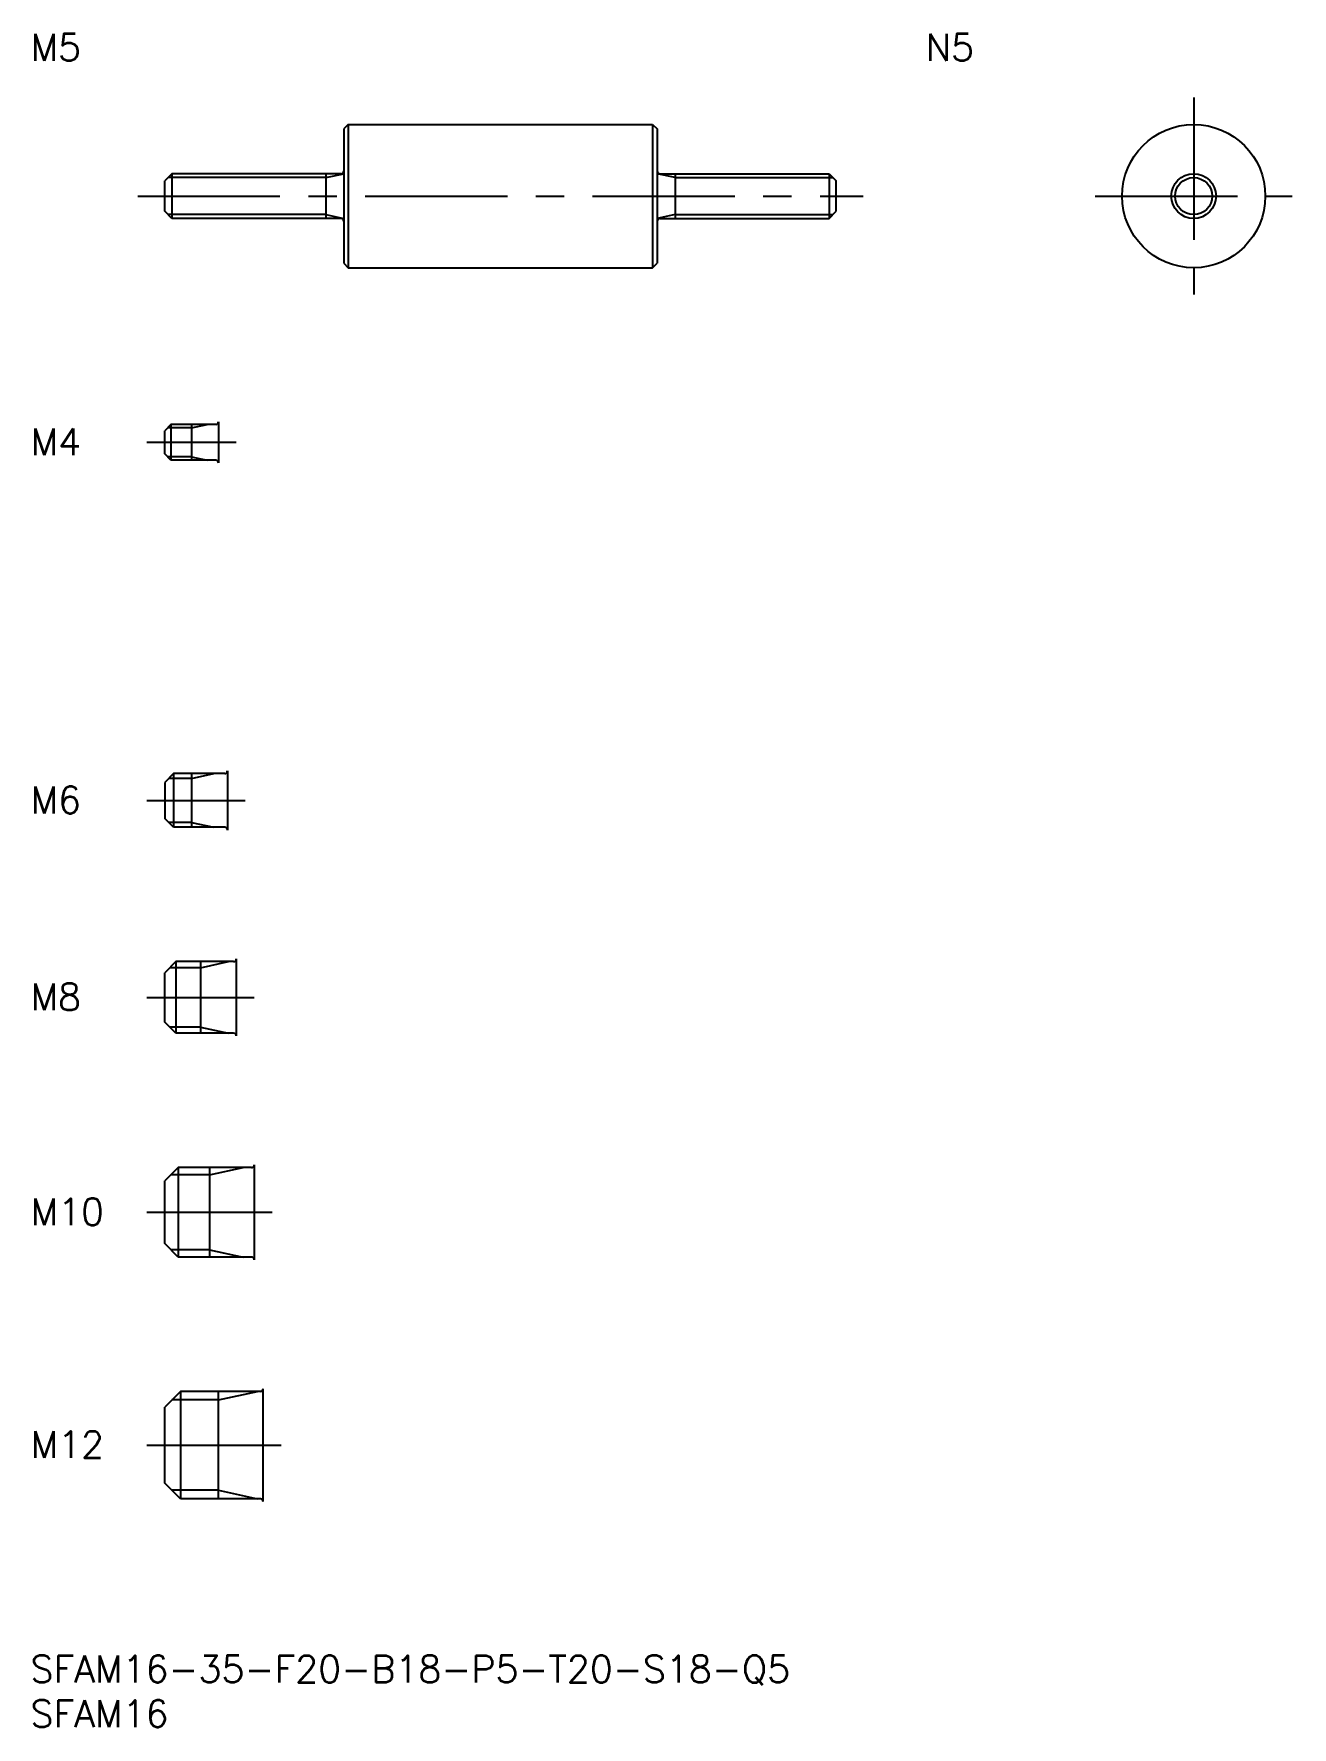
# Model space of a CAD drawing. Extents: x 0 to 141, y -8 to 181.
import ezdxf

# ---------------------------------------------------------------- set-up
doc = ezdxf.new("R2010")
doc.units = 0
doc.header["$LTSCALE"] = 0.5
doc.linetypes.add('CENTER', pattern=[50.8, 31.75, -6.35, 6.35, -6.35])
for name, color, linetype in [('MSM_CENTER', 1, 'CENTER'), ('MSM_CONTINUOUS', 7, 'CONTINUOUS'), ('MSM_NARROW', 5, 'CONTINUOUS'), ('MSM_PART_NUMBER', 7, 'CONTINUOUS')]:
    doc.layers.add(name, color=color, linetype=linetype)
doc.styles.get("Standard").update_dxf_attribs({"font": 'txt.shx', "height": 1, "bigfont": 'bigfont.shx'})

# ---------------------------------------------------------------- blocks, each defined once
blk = doc.blocks.new('*U16')
at = {"layer": 'MSM_PART_NUMBER'}
blk.add_text('SFAM16-35-F20-B18-P5-T20-S18-Q5', height=3, dxfattribs=at).set_placement((0, -3))
blk = doc.blocks.new('*U17')
at = {"layer": 'MSM_PART_NUMBER'}
blk.add_text('SFAM16', height=3, dxfattribs=at).set_placement((0, -8))
blk = doc.blocks.new('*U18')
at = {"layer": 'MSM_PART_NUMBER'}
blk.add_text('M12', height=3, dxfattribs=at).set_placement((0, 22.06))
blk = doc.blocks.new('*U19')
at = {"layer": 'MSM_PART_NUMBER'}
blk.add_text('M10', height=3, dxfattribs=at).set_placement((0, 48.06))
blk = doc.blocks.new('*U20')
at = {"layer": 'MSM_PART_NUMBER'}
blk.add_text('M8', height=3, dxfattribs=at).set_placement((0, 72.06))
blk = doc.blocks.new('*U21')
at = {"layer": 'MSM_PART_NUMBER'}
blk.add_text('M6', height=3, dxfattribs=at).set_placement((0, 94.06))
blk = doc.blocks.new('*U22')
at = {"layer": 'MSM_PART_NUMBER'}
blk.add_text('M5', height=3, dxfattribs=at).set_placement((0, 178.12))
blk = doc.blocks.new('*U23')
at = {"layer": 'MSM_PART_NUMBER'}
blk.add_text('N5', height=3, dxfattribs=at).set_placement((100, 178.12))
blk = doc.blocks.new('*U24')
at = {"layer": 'MSM_PART_NUMBER'}
blk.add_text('M4', height=3, dxfattribs=at).set_placement((0, 134.06))

msp = doc.modelspace()

# ---------------------------------------------------------------- linework, layer by layer
at = {"layer": 'MSM_CENTER'}
for p, q in [((129.93, 174), (129.93, 152)), ((12, 163), (93, 163)), ((118.93, 163), (140.93, 163)), ((13, 135.5), (23, 135.5)), ((13, 95.5), (24, 95.5)), ((13, 73.5), (25, 73.5)), ((13, 49.5), (27, 49.5)), ((13, 23.5), (28, 23.5))]:
    msp.add_line(p, q, dxfattribs=at)
at = {"layer": 'MSM_CONTINUOUS'}
for p, q in [((35.5, 171), (35, 170.5)), ((35, 170.5), (35, 155.5)), ((35.5, 171), (35.5, 155)), ((35.5, 171), (69.5, 171)), ((69.5, 171), (69.5, 155)), ((69.5, 171), (70, 170.5)), ((70, 170.5), (70, 155.5)), ((15.8, 165.5), (15, 164.7)), ((15, 161.3), (15, 164.7)), ((34.7, 165.5), (15.8, 165.5)), ((15.8, 165.5), (15.8, 160.5)), ((33, 165.5), (33, 160.5)), ((70.3, 165.5), (89.2, 165.5)), ((72, 165.5), (72, 160.5)), ((89.2, 165.5), (90, 164.7)), ((89.2, 165.5), (89.2, 160.5)), ((90, 161.3), (90, 164.7)), ((15.8, 160.5), (15, 161.3)), ((89.2, 160.5), (90, 161.3)), ((34.7, 160.5), (15.8, 160.5)), ((70.3, 160.5), (89.2, 160.5)), ((35, 155.5), (35.5, 155)), ((69.5, 155), (70, 155.5)), ((35.5, 155), (69.5, 155)), ((15.7, 137.5), (15, 136.8)), ((15, 134.2), (15, 136.8)), ((20.7, 137.5), (15.7, 137.5)), ((15.7, 137.5), (15.7, 133.5)), ((18, 137.5), (18, 133.5)), ((21, 137.8), (21, 133.2)), ((15.7, 133.5), (15, 134.2)), ((20.7, 133.5), (15.7, 133.5)), ((16, 98.5), (15, 97.5)), ((21.7, 98.5), (16, 98.5)), ((16, 98.5), (16, 92.5)), ((18, 98.5), (18, 92.5)), ((22, 98.8), (22, 92.2)), ((15, 97.5), (15, 93.5)), ((16, 92.5), (15, 93.5)), ((21.7, 92.5), (16, 92.5)), ((23, 77.8), (23, 69.2)), ((16.25, 77.5), (15, 76.25)), ((15, 70.75), (15, 76.25)), ((22.7, 77.5), (16.25, 77.5)), ((16.25, 77.5), (16.25, 69.5)), ((19, 77.5), (19, 69.5)), ((16.25, 69.5), (15, 70.75)), ((22.7, 69.5), (16.25, 69.5)), ((16.5, 54.5), (15, 53)), ((15, 46), (15, 53)), ((24.7, 54.5), (16.5, 54.5)), ((16.5, 54.5), (16.5, 44.5)), ((20, 54.5), (20, 44.5)), ((25, 54.8), (25, 44.2)), ((16.5, 44.5), (15, 46)), ((24.7, 44.5), (16.5, 44.5)), ((16.75, 29.5), (15, 27.75)), ((25.7, 29.5), (16.75, 29.5)), ((16.75, 29.5), (16.75, 17.5)), ((21, 17.5), (21, 29.5)), ((26, 17.2), (26, 29.8)), ((15, 19.25), (15, 27.75)), ((16.75, 17.5), (15, 19.25)), ((25.7, 17.5), (16.75, 17.5))]:
    msp.add_line(p, q, dxfattribs=at)
for radius in [8, 2.5]:
    msp.add_circle((129.93, 163), radius, dxfattribs=at)
for centre, start, end in [((34.7, 165.8), 270, 0), ((70.3, 165.8), 180, 270), ((34.7, 160.2), 0, 90), ((70.3, 160.2), 90, 180), ((20.7, 137.8), 270, 0), ((20.7, 133.2), 0, 90), ((21.7, 98.8), 270, 0), ((21.7, 92.2), 0, 90), ((22.7, 77.8), 270, 0), ((22.7, 69.2), 0, 90), ((24.7, 54.8), 270, 0), ((24.7, 44.2), 0, 90), ((25.7, 29.8), 270, 0), ((25.7, 17.2), 0, 90)]:
    msp.add_arc(centre, 0.3, start, end, dxfattribs=at)
at = {"layer": 'MSM_NARROW'}
for p, q in [((33, 165.07), (15.37, 165.07)), ((33, 165.07), (35, 165.5)), ((72, 165.07), (70, 165.5)), ((72, 165.07), (89.63, 165.07)), ((33, 160.93), (15.37, 160.93)), ((33, 160.93), (35, 160.5)), ((72, 160.93), (70, 160.5)), ((72, 160.93), (89.63, 160.93)), ((18, 137.12), (15.32, 137.12)), ((18, 137.12), (19.75, 137.5)), ((18, 133.88), (15.32, 133.88)), ((18, 133.88), (19.75, 133.5)), ((18, 97.96), (20.5, 98.5)), ((18, 97.96), (15.46, 97.96)), ((18, 93.04), (15.46, 93.04)), ((18, 93.04), (20.5, 92.5)), ((19, 76.82), (15.57, 76.82)), ((19, 76.82), (22.12, 77.5)), ((19, 70.18), (15.57, 70.18)), ((19, 70.18), (22.12, 69.5)), ((20, 53.69), (15.69, 53.69)), ((20, 53.69), (23.75, 54.5)), ((20, 45.31), (15.69, 45.31)), ((20, 45.31), (23.75, 44.5)), ((21, 28.55), (15.8, 28.55)), ((21, 28.55), (25.37, 29.5)), ((21, 18.45), (15.8, 18.45)), ((21, 18.45), (25.37, 17.5))]:
    msp.add_line(p, q, dxfattribs=at)
msp.add_circle((129.93, 163), 2.07, dxfattribs=at)

# ---------------------------------------------------------------- block references
at = {"layer": 'MSM_CONTINUOUS'}
for name in ['*U22', '*U23', '*U24', '*U21', '*U20', '*U19', '*U18', '*U16', '*U17']:
    msp.add_blockref(name, (0, 0), dxfattribs=at)

doc.saveas('drawing.dxf')
